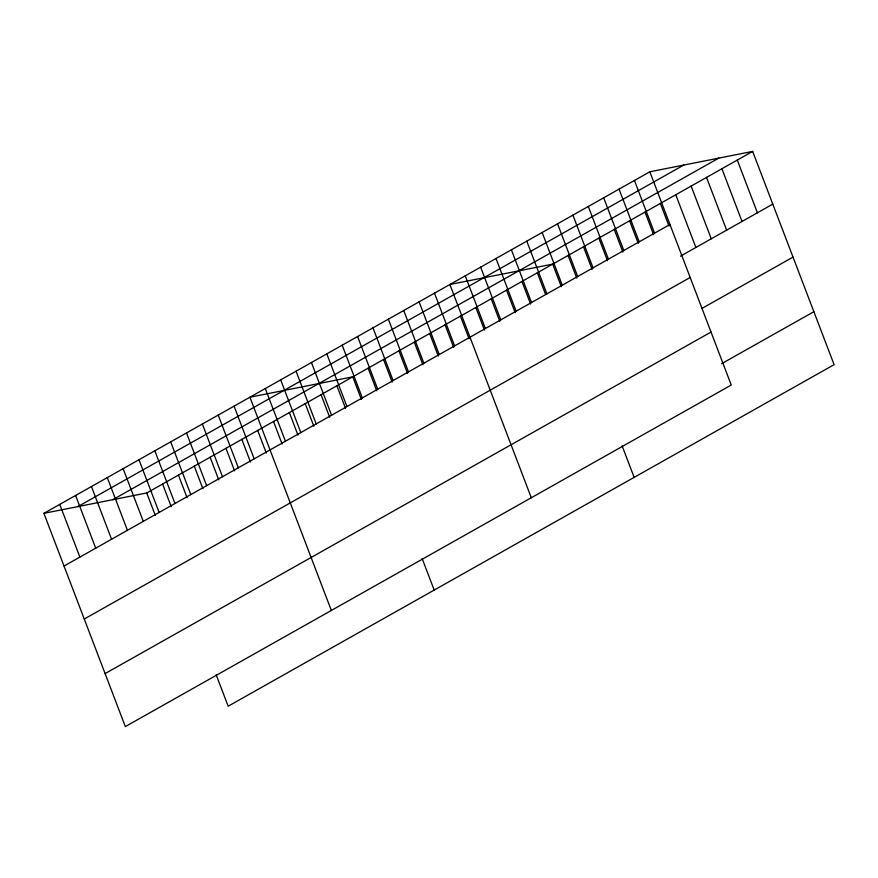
<?xml version="1.0" encoding="UTF-8"?>
<svg xmlns="http://www.w3.org/2000/svg" width="878" height="878" viewBox="0 0 878 878"><rect width="100%" height="100%" fill="white"/><g stroke="black" fill="none" stroke-linecap="round" stroke-linejoin="round"><path stroke-width="1.32" d="M649.83 171.792L731.253 385.036L125.334 726.589L43.9 513.334L649.83 171.792L752.665 151.411L834.1 364.666L228.17 706.208L216.131 674.677M77.835 506.617L683.764 165.064M112.801 499.681L718.731 158.139M43.9 513.334L146.747 492.964L752.665 151.411M64.028 566.047L669.958 224.494M680.505 256.146L772.794 204.124M84.255 619.023L690.185 277.47M701.917 308.452L793.032 257.1M105.097 673.602L711.026 332.06M721.584 363.711L813.873 311.69M737.29 160.081L757.418 212.794M721.903 168.752L742.031 221.465M706.527 177.422L726.655 230.135M691.14 186.092L711.268 238.805M675.764 194.762L695.892 247.475M660.377 203.433L669.003 226.03M634.443 180.462L654.571 233.164M645.001 212.103L653.627 234.7M619.067 189.132L639.195 241.834M629.614 220.773L638.24 243.371M603.68 197.791L623.808 250.504M614.238 229.443L622.864 252.041M588.304 206.462L608.432 259.175M598.851 238.114L607.477 260.7M572.917 215.132L593.045 267.845M583.475 246.784L592.101 269.37M557.541 223.802L577.669 276.515M568.099 255.454L576.725 278.041M542.154 232.472L562.282 285.185M561.338 286.711L552.712 264.124L449.865 284.494L531.3 497.749M622.107 445.837L634.146 477.38M526.778 241.143L546.906 293.856M537.336 272.795L545.479 294.13M511.391 249.813L531.519 302.526M521.949 281.465L530.575 304.051M496.015 258.483L516.143 311.196M506.573 290.135L515.199 312.722M480.628 267.153L500.756 319.866M491.186 298.805L499.812 321.392M465.252 275.824L485.38 328.537M475.81 307.476L484.436 330.062M460.423 316.146L469.05 338.732M434.489 293.164L454.617 345.877M445.047 324.816L453.674 347.403M419.102 301.834L439.23 354.547M429.66 333.486L438.287 356.073M403.726 310.505L423.854 363.218M414.284 342.157L422.911 364.743M388.35 319.175L408.468 371.888M398.897 350.827L407.524 373.413M372.963 327.845L393.092 380.558M383.521 359.497L392.148 382.084M357.587 336.515L377.716 389.228M368.134 368.167L376.761 390.754M342.2 345.186L362.329 397.899M361.385 399.424L352.758 376.838L249.912 397.207L331.346 610.462M422.142 558.551L434.193 590.082M326.825 353.856L346.953 406.569M336.911 385.771L345.537 408.358M311.438 362.526L331.566 415.239M321.063 394.705L329.689 417.291M296.062 371.196L316.19 423.909M305.215 403.639L313.841 426.225M280.675 379.867L300.803 432.58M289.367 412.572L297.993 435.159M265.299 388.537L285.427 441.25M273.519 421.506L282.145 444.092M257.671 430.429L266.297 453.026M234.064 406.141L254.192 458.854M241.823 439.362L250.449 461.96M218.216 415.074L238.344 467.787M225.975 448.296L234.602 470.893M202.368 424.008L222.496 476.721M210.127 457.229L218.754 479.827M186.52 432.942L206.648 485.655M194.279 466.163L202.906 488.75M170.683 441.875L190.811 494.577M178.443 475.097L187.069 497.683M154.835 450.809L174.963 503.511M162.595 484.03L171.221 506.617M138.987 459.743L159.116 512.445M146.747 492.964L155.373 515.551M123.139 468.676L143.268 521.378M107.292 477.599L127.42 530.312M91.444 486.533L111.572 539.246M75.596 495.466L95.724 548.179M59.748 504.4L79.876 557.113"/></g></svg>
